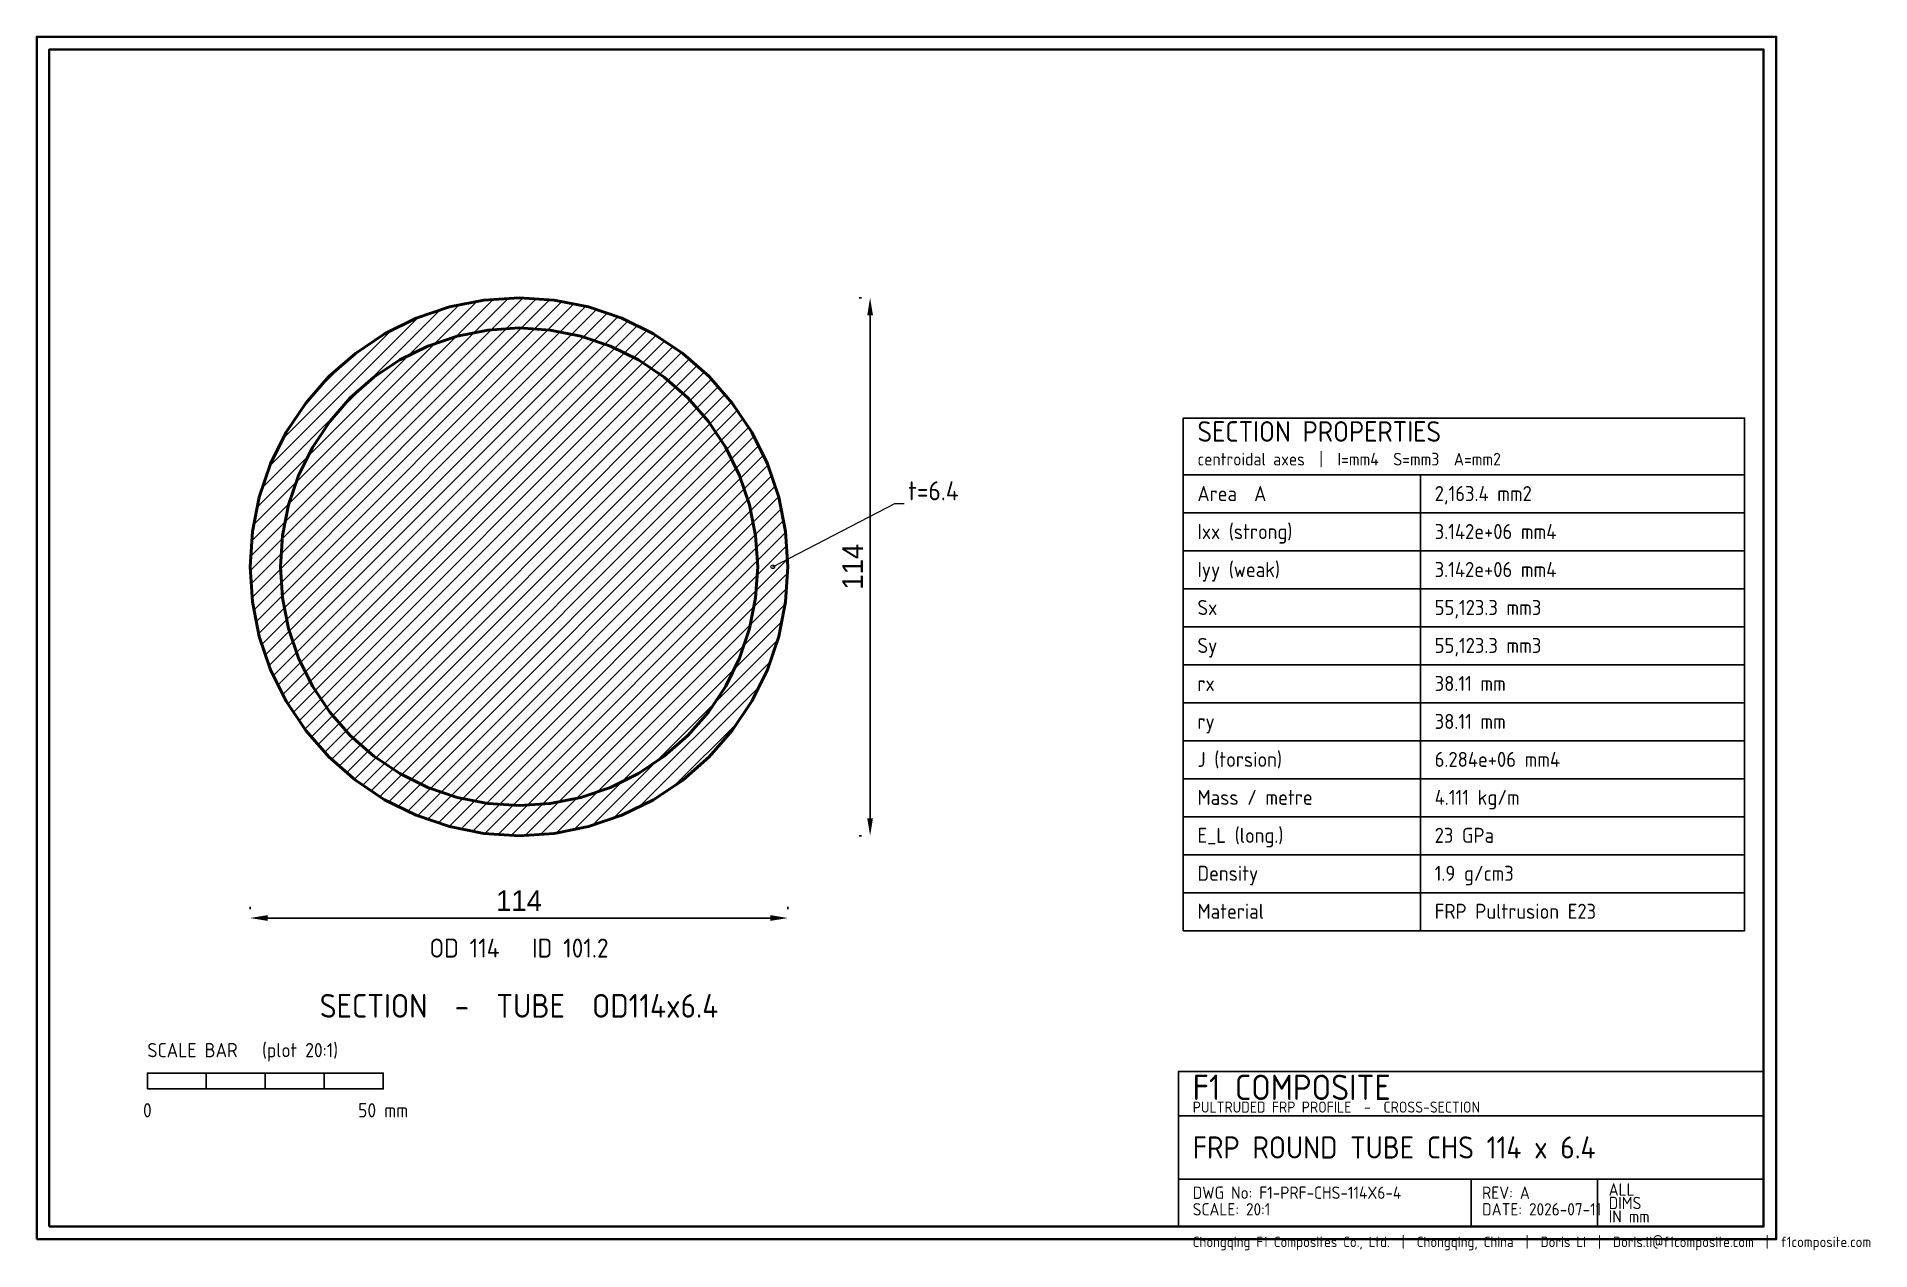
# Model space of a CAD drawing. Header units: millimetres. Extents: x 0 to 11595, y -70 to 7600.
import ezdxf
from ezdxf.enums import TextEntityAlignment as Align

# ---------------------------------------------------------------- set-up
doc = ezdxf.new("R2010")
doc.units = ezdxf.units.MM
for name, color, linetype, lineweight in [('BEAM', 4, 'CONTINUOUS', 50), ('BORDER', 250, 'CONTINUOUS', 40), ('DIM', 1, 'CONTINUOUS', 18), ('HATCH', 9, 'CONTINUOUS', 9), ('TEXT', 250, 'CONTINUOUS', 25), ('TITLE', 250, 'CONTINUOUS', 30)]:
    doc.layers.add(name, color=color, linetype=linetype, lineweight=lineweight)
doc.layers.add('NOTE', color=2, linetype='CONTINUOUS', lineweight=18, true_color=0xb45f00)
doc.styles.add('F1', font='isocp.shx')
doc.dimstyles.new('F1DIM', dxfattribs={"dimtxt": 130, "dimasz": 110, "dimexe": 70, "dimexo": 55, "dimgap": 45, "dimtad": 1, "dimdec": 0, "dimcen": 2.5, "dimclrd": 1, "dimclre": 1, "dimclrt": 1, "dimazin": 3, "dimtfac": 1, "dimtmove": 0, "dimatfit": 3})

msp = doc.modelspace()

# ---------------------------------------------------------------- hatches: boundary and pattern name
at = {"layer": 'HATCH'}
h = msp.add_hatch(dxfattribs=at)
h.set_pattern_fill('ANSI31', scale=20)
h.paths.add_polyline_path([(4750, 4250), (4735.5, 4471.9), (4692.1, 4690), (4620.6, 4900.6), (4522.2, 5100), (4398.7, 5284.9), (4252.1, 5452.1), (4084.9, 5598.7), (3900, 5722.2), (3700.6, 5820.6), (3490, 5892.1), (3271.9, 5935.5), (3050, 5950), (2828.1, 5935.5), (2610, 5892.1), (2399.4, 5820.6), (2200, 5722.2), (2015.1, 5598.7), (1847.9, 5452.1), (1701.3, 5284.9), (1577.8, 5100), (1479.4, 4900.6), (1407.9, 4690), (1364.5, 4471.9), (1350, 4250), (1364.5, 4028.1), (1407.9, 3810), (1479.4, 3599.4), (1577.8, 3400), (1701.3, 3215.1), (1847.9, 3047.9), (2015.1, 2901.3), (2200, 2777.8), (2399.4, 2679.4), (2610, 2607.9), (2828.1, 2564.5), (3050, 2550), (3271.9, 2564.5), (3490, 2607.9), (3700.6, 2679.4), (3900, 2777.8), (4084.9, 2901.3), (4252.1, 3047.9), (4398.7, 3215.1), (4522.2, 3400), (4620.6, 3599.4), (4692.1, 3810), (4735.5, 4028.1)])
h.paths.add_polyline_path([(4559.1, 4250), (4546.2, 4447), (4507.7, 4640.6), (4444.2, 4827.5), (4356.9, 5004.6), (4247.3, 5168.7), (4117.1, 5317.1), (3968.7, 5447.3), (3804.6, 5556.9), (3627.5, 5644.2), (3440.6, 5707.7), (3247, 5746.2), (3050, 5759.1), (2853, 5746.2), (2659.4, 5707.7), (2472.5, 5644.2), (2295.4, 5556.9), (2131.3, 5447.3), (1982.9, 5317.1), (1852.7, 5168.7), (1743.1, 5004.6), (1655.8, 4827.5), (1592.3, 4640.6), (1553.8, 4447), (1540.9, 4250), (1553.8, 4053), (1592.3, 3859.4), (1655.8, 3672.5), (1743.1, 3495.4), (1852.7, 3331.3), (1982.9, 3182.9), (2131.3, 3052.7), (2295.4, 2943.1), (2472.5, 2855.8), (2659.4, 2792.3), (2853, 2753.8), (3050, 2740.9), (3247, 2753.8), (3440.6, 2792.3), (3627.5, 2855.8), (3804.6, 2943.1), (3968.7, 3052.7), (4117.1, 3182.9), (4247.3, 3331.3), (4356.9, 3495.4), (4444.2, 3672.5), (4507.7, 3859.4), (4546.2, 4053)], flags=0)

# ---------------------------------------------------------------- linework, layer by layer
at = {"layer": 'BEAM'}
for points in [[(4750, 4250), (4735.5, 4471.9), (4692.1, 4690), (4620.6, 4900.6), (4522.2, 5100), (4398.7, 5284.9), (4252.1, 5452.1), (4084.9, 5598.7), (3900, 5722.2), (3700.6, 5820.6), (3490, 5892.1), (3271.9, 5935.5), (3050, 5950), (2828.1, 5935.5), (2610, 5892.1), (2399.4, 5820.6), (2200, 5722.2), (2015.1, 5598.7), (1847.9, 5452.1), (1701.3, 5284.9), (1577.8, 5100), (1479.4, 4900.6), (1407.9, 4690), (1364.5, 4471.9), (1350, 4250), (1364.5, 4028.1), (1407.9, 3810), (1479.4, 3599.4), (1577.8, 3400), (1701.3, 3215.1), (1847.9, 3047.9), (2015.1, 2901.3), (2200, 2777.8), (2399.4, 2679.4), (2610, 2607.9), (2828.1, 2564.5), (3050, 2550), (3271.9, 2564.5), (3490, 2607.9), (3700.6, 2679.4), (3900, 2777.8), (4084.9, 2901.3), (4252.1, 3047.9), (4398.7, 3215.1), (4522.2, 3400), (4620.6, 3599.4), (4692.1, 3810), (4735.5, 4028.1)], [(4559.1, 4250), (4546.2, 4447), (4507.7, 4640.6), (4444.2, 4827.5), (4356.9, 5004.6), (4247.3, 5168.7), (4117.1, 5317.1), (3968.7, 5447.3), (3804.6, 5556.9), (3627.5, 5644.2), (3440.6, 5707.7), (3247, 5746.2), (3050, 5759.1), (2853, 5746.2), (2659.4, 5707.7), (2472.5, 5644.2), (2295.4, 5556.9), (2131.3, 5447.3), (1982.9, 5317.1), (1852.7, 5168.7), (1743.1, 5004.6), (1655.8, 4827.5), (1592.3, 4640.6), (1553.8, 4447), (1540.9, 4250), (1553.8, 4053), (1592.3, 3859.4), (1655.8, 3672.5), (1743.1, 3495.4), (1852.7, 3331.3), (1982.9, 3182.9), (2131.3, 3052.7), (2295.4, 2943.1), (2472.5, 2855.8), (2659.4, 2792.3), (2853, 2753.8), (3050, 2740.9), (3247, 2753.8), (3440.6, 2792.3), (3627.5, 2855.8), (3804.6, 2943.1), (3968.7, 3052.7), (4117.1, 3182.9), (4247.3, 3331.3), (4356.9, 3495.4), (4444.2, 3672.5), (4507.7, 3859.4), (4546.2, 4053)]]:
    msp.add_lwpolyline(points, close=True, dxfattribs=at)
at = {"layer": 'BORDER'}
for points in [[(0, 0), (11000, 0), (11000, 7600), (0, 7600)], [(80, 80), (10920, 80), (10920, 7520), (80, 7520)]]:
    msp.add_lwpolyline(points, close=True, dxfattribs=at)
at = {"layer": 'NOTE'}
for p, q in [((4654.6, 4250), (5426, 4650)), ((5426, 4650), (5486, 4650))]:
    msp.add_line(p, q, dxfattribs=at)
msp.add_circle((4654.6, 4250), 12, dxfattribs=at)
at = {"layer": 'TITLE'}
for p, q in [((7250, 4830), (10800, 4830)), ((8750, 1950), (8750, 4830)), ((7250, 4590), (10800, 4590)), ((7250, 4350), (10800, 4350)), ((7250, 4110), (10800, 4110)), ((7250, 3870), (10800, 3870)), ((7250, 3630), (10800, 3630)), ((7250, 3390), (10800, 3390)), ((7250, 3150), (10800, 3150)), ((7250, 2910), (10800, 2910)), ((7250, 2670), (10800, 2670)), ((7250, 2430), (10800, 2430)), ((7250, 2190), (10800, 2190)), ((7250, 1950), (10800, 1950)), ((7220, 780), (10920, 780)), ((7220, 380), (10920, 380)), ((9070, 80), (9070, 380)), ((9870, 80), (9870, 380))]:
    msp.add_line(p, q, dxfattribs=at)
for points in [[(7250, 1950), (10800, 1950), (10800, 5190), (7250, 5190)], [(700, 950), (1072.8, 950), (1072.8, 1050), (700, 1050)], [(1072.8, 950), (1445.6, 950), (1445.6, 1050), (1072.8, 1050)], [(1445.6, 950), (1818.4, 950), (1818.4, 1050), (1445.6, 1050)], [(1818.4, 950), (2191.2, 950), (2191.2, 1050), (1818.4, 1050)], [(7220, 80), (10920, 80), (10920, 1060), (7220, 1060)]]:
    msp.add_lwpolyline(points, close=True, dxfattribs=at)

# ---------------------------------------------------------------- texts
at = {"layer": 'NOTE', "style": 'F1'}
msp.add_text('t=6.4', height=120, dxfattribs=at).set_placement((5511, 4670))
msp.add_text('OD 114   ID 101.2', height=120, dxfattribs=at).set_placement((3050, 1780), align=Align.CENTER)
at = {"layer": 'TEXT', "style": 'F1'}
for s, height, p in [('centroidal axes  |  I=mm4  S=mm3  A=mm2', 80, (7340, 4890)), ('Area  A', 95, (7340, 4665)), ('2,163.4 mm2', 95, (8840, 4665)), ('Ixx (strong)', 95, (7340, 4425)), ('3.142e+06 mm4', 95, (8840, 4425)), ('Iyy (weak)', 95, (7340, 4185)), ('3.142e+06 mm4', 95, (8840, 4185)), ('Sx', 95, (7340, 3945)), ('55,123.3 mm3', 95, (8840, 3945)), ('Sy', 95, (7340, 3705)), ('55,123.3 mm3', 95, (8840, 3705)), ('rx', 95, (7340, 3465)), ('38.11 mm', 95, (8840, 3465)), ('ry', 95, (7340, 3225)), ('38.11 mm', 95, (8840, 3225)), ('J (torsion)', 95, (7340, 2985)), ('6.284e+06 mm4', 95, (8840, 2985)), ('Mass / metre', 95, (7340, 2745)), ('4.111 kg/m', 95, (8840, 2745)), ('E_L (long.)', 95, (7340, 2505)), ('23 GPa', 95, (8840, 2505)), ('Density', 95, (7340, 2265)), ('1.9 g/cm3', 95, (8840, 2265)), ('Material', 95, (7340, 2025)), ('FRP Pultrusion E23', 95, (8840, 2025)), ('SCALE BAR   (plot 20:1)', 90, (700, 1150)), ('Chongqing F1 Composites Co., Ltd.  |  Chongqing, China  |  Doris Li  |  Doris.li@f1composite.com  |  f1composite.com', 66, (7310, -50))]:
    msp.add_text(s, height=height, dxfattribs=at).set_placement(p)
for s, p in [('0', (700, 770)), ('50 mm', (2191.2, 770))]:
    msp.add_text(s, height=90, dxfattribs=at).set_placement(p, align=Align.CENTER)
at = {"layer": 'TITLE', "style": 'F1'}
for s, height, p in [('SECTION PROPERTIES', 130, (7340, 5040)), ('F1 COMPOSITE', 160, (7310, 880)), ('PULTRUDED FRP PROFILE  -  CROSS-SECTION', 70, (7310, 800)), ('FRP ROUND TUBE CHS 114 x 6.4', 140, (7310, 510)), ('ALL', 78, (9940, 275)), ('DWG No: F1-PRF-CHS-114X6-4', 78, (7310, 255)), ('REV: A', 78, (9140, 255)), ('DIMS', 78, (9940, 190)), ('SCALE: 20:1', 78, (7310, 150)), ('DATE: 2026-07-11', 78, (9140, 150)), ('IN mm', 78, (9940, 105))]:
    msp.add_text(s, height=height, dxfattribs=at).set_placement(p)
msp.add_text('SECTION  -  TUBE  OD114x6.4', height=150, dxfattribs=at).set_placement((3050, 1400), align=Align.CENTER)

# ---------------------------------------------------------------- dimensions: what is measured, and where the dimension line sits
at = {"layer": 'DIM'}
msp.add_linear_dim(base=(5270, 2550), p1=(5270, 2550), p2=(5270, 5950), angle=90, text='114', dimstyle='F1DIM', dxfattribs=at).render()
msp.add_linear_dim(base=(1350, 2030), p1=(1350, 2030), p2=(4750, 2030), text='114', dimstyle='F1DIM', dxfattribs=at).render()

doc.saveas('drawing.dxf')
